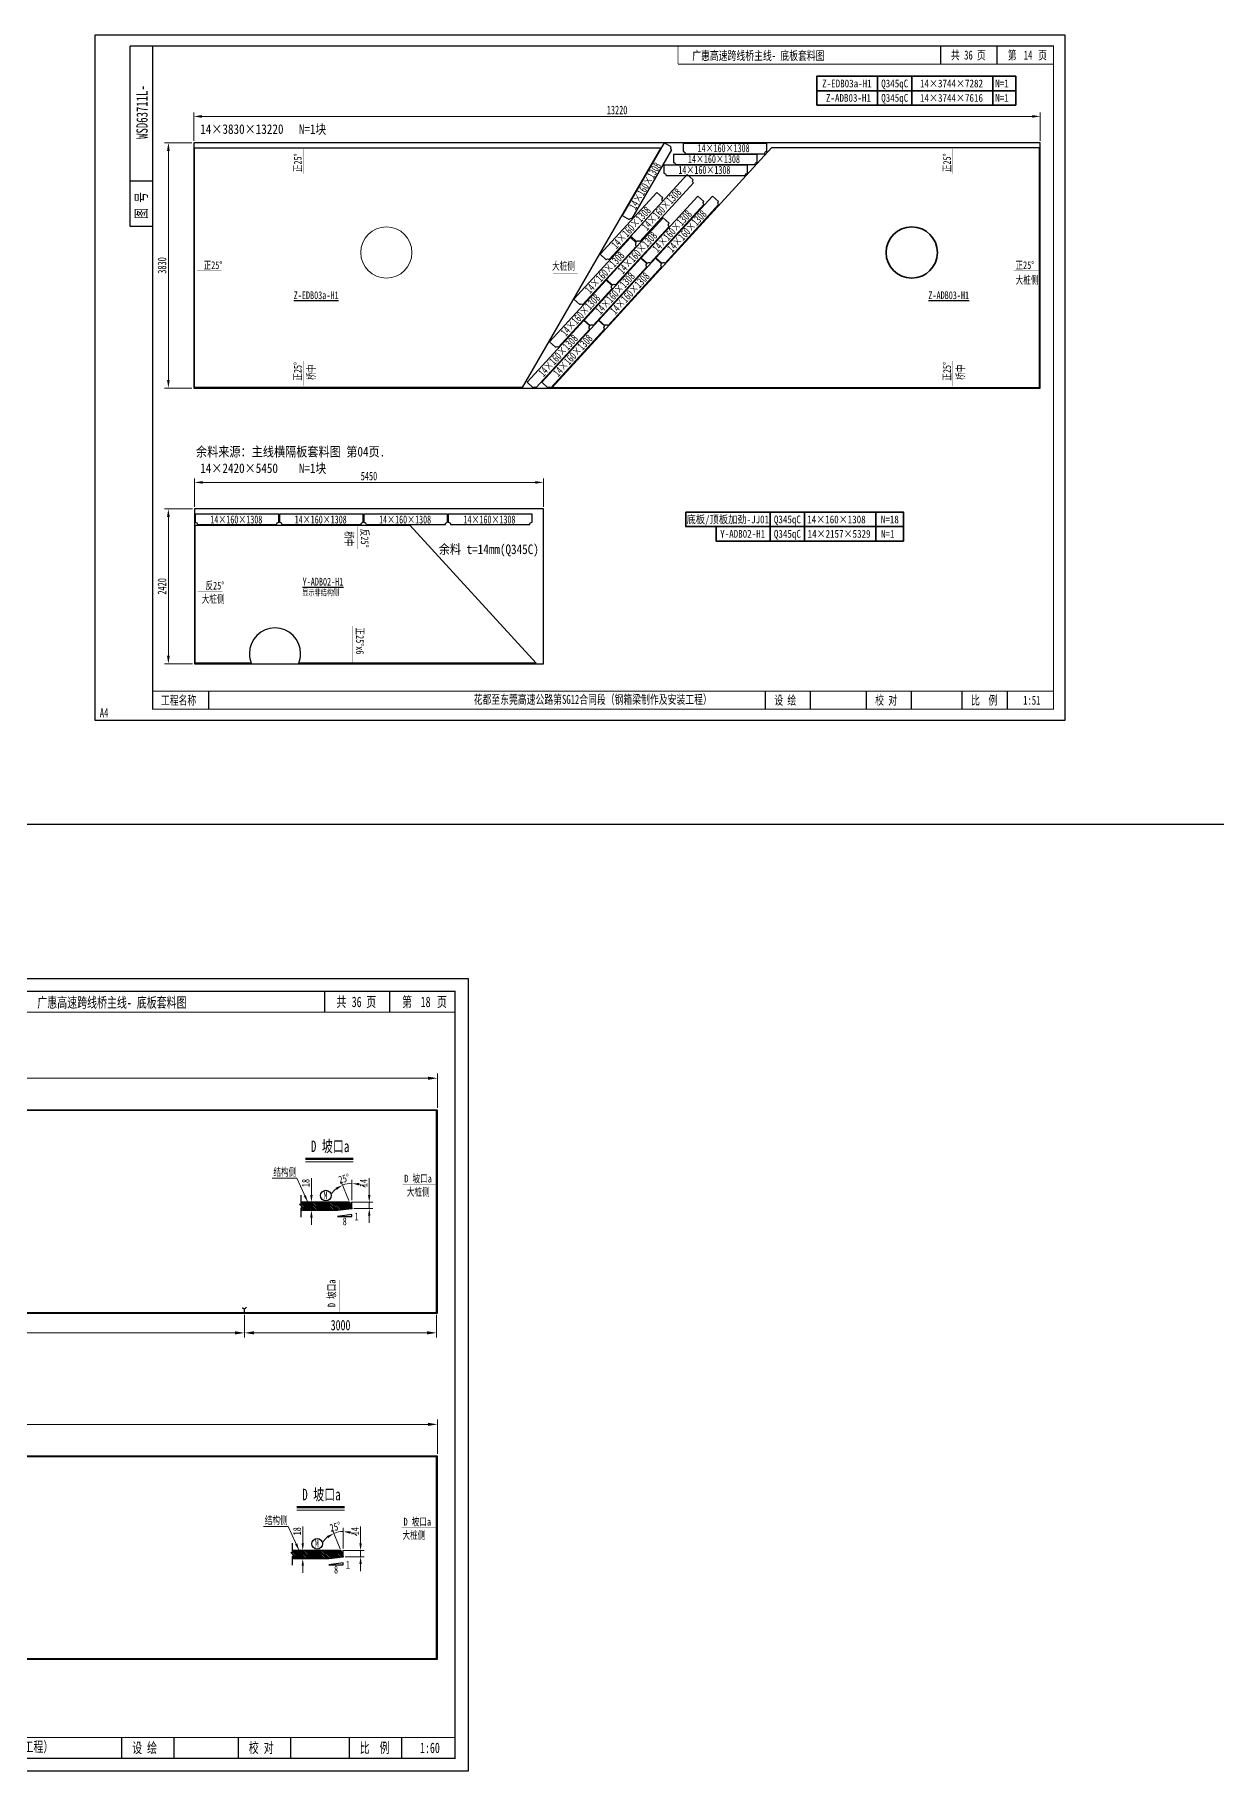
# Model space of a CAD drawing. Extents: x 1629247 to 2251351, y -601856 to -65897.
# Drawn here: x 2155865 to 2174320, y -288526 to -261407 of the extents above; entities that cross this region are included whole.
import ezdxf
from ezdxf.enums import TextEntityAlignment as Align

# ---------------------------------------------------------------- set-up
doc = ezdxf.new("R2010")
doc.units = 0
doc.header["$LTSCALE"] = 2
doc.header["$MEASUREMENT"] = 0
doc.header["$PDMODE"] = 35
doc.header["$PDSIZE"] = 50
doc.linetypes.add('PHANTOM', pattern=[63.5, 31.75, -6.35, 6.35, -6.35, 6.35, -6.35])
doc.layers.get('0').update_dxf_attribs({"linetype": 'CONTINUOUS'})
doc.layers.get('Defpoints').update_dxf_attribs({"linetype": 'CONTINUOUS'})
doc.layers.add('1', color=1, linetype='CONTINUOUS')
doc.layers.add('A3', color=7, linetype='CONTINUOUS')
for name, color, linetype, lineweight in [('1图框轮廓', 7, 'CONTINUOUS', 35), ('2细线层', 41, 'CONTINUOUS', 15), ('文字层', 4, 'CONTINUOUS', 13), ('标注层', 3, 'CONTINUOUS', 13)]:
    doc.layers.add(name, color=color, linetype=linetype, lineweight=lineweight)
doc.styles.add('仿宋', font='仿宋_GB2312_1.ttf', dxfattribs={"width": 0.7})
doc.dimstyles.new('标准标注样式-45', dxfattribs={"dimscale": 45, "dimtxt": 2.7, "dimasz": 2.5, "dimexe": 1.25, "dimexo": 0.625, "dimtad": 1, "dimdec": 0, "dimdsep": 46, "dimtxsty": '仿宋', "dimcen": 2.5, "dimclrd": 3, "dimclre": 3, "dimclrt": 4, "dimazin": 0, "dimtfac": 1, "dimtdec": 0, "dimtmove": 0, "dimatfit": 3, "dimfxl": 1.25, "dimlwd": 13, "dimlwe": 13, "dimarcsym": 0})
doc.dimstyles.new('标准标注样式-50', dxfattribs={"dimscale": 50, "dimtxt": 2.7, "dimasz": 2.5, "dimexe": 1.25, "dimexo": 0.625, "dimtad": 1, "dimdec": 0, "dimdsep": 46, "dimtxsty": '仿宋', "dimcen": 2.5, "dimclrd": 3, "dimclre": 3, "dimclrt": 4, "dimazin": 0, "dimtfac": 1, "dimtdec": 0, "dimtmove": 0, "dimatfit": 3, "dimfxl": 1.25, "dimlwd": 13, "dimlwe": 13, "dimarcsym": 0})
doc.dimstyles.new('标准标注样式-60', dxfattribs={"dimscale": 60, "dimtxt": 2.7, "dimasz": 2.5, "dimexe": 1.25, "dimexo": 0.625, "dimtad": 1, "dimdec": 0, "dimdsep": 46, "dimtxsty": '仿宋', "dimcen": 2.5, "dimclrd": 3, "dimclre": 3, "dimclrt": 4, "dimazin": 0, "dimtfac": 1, "dimtdec": 0, "dimtmove": 0, "dimatfit": 3, "dimfxl": 1.25, "dimlwd": 13, "dimlwe": 13, "dimarcsym": 0})

# ---------------------------------------------------------------- blocks, each defined once
blk = doc.blocks.new('*D561')
at = {"color": 3, "lineweight": 13, "ltscale": 3}
for p, q in [((2158351, -263064), (2158351, -262619)), ((2171571, -263064), (2171571, -262619))]:
    blk.add_line(p, q, dxfattribs=at)
at = {"color": 3, "linetype": 'ByBlock', "lineweight": 13, "ltscale": 3}
blk.add_line((2171446, -262682), (2158476, -262682), dxfattribs=at)
at = {"color": 3, "ltscale": 3}
for points in [[(2158476, -262661), (2158476, -262703), (2158351, -262682)], [(2171446, -262661), (2171446, -262703), (2171571, -262682)]]:
    blk.add_solid(points, dxfattribs=at)
at = {"layer": 'Defpoints', "color": 0, "ltscale": 3}
for p in [(2158351, -262682), (2158351, -263095), (2171571, -263095)]:
    blk.add_point(p, dxfattribs=at)
at = {"color": 4, "ltscale": 3, "insert": (2164961, -262583), "char_height": 135, "attachment_point": 5, "style": '仿宋'}
blk.add_mtext('13220', dxfattribs=at)
blk = doc.blocks.new('*D562')
at = {"color": 3, "lineweight": 13, "ltscale": 3}
for p, q in [((2158319, -263095), (2157891, -263095)), ((2158319, -266925), (2157891, -266925))]:
    blk.add_line(p, q, dxfattribs=at)
at = {"color": 3, "linetype": 'ByBlock', "lineweight": 13, "ltscale": 3}
blk.add_line((2157953, -263220), (2157953, -266800), dxfattribs=at)
at = {"color": 3, "ltscale": 3}
for points in [[(2157932, -263220), (2157974, -263220), (2157953, -263095)], [(2157932, -266800), (2157974, -266800), (2157953, -266925)]]:
    blk.add_solid(points, dxfattribs=at)
at = {"layer": 'Defpoints', "color": 0, "ltscale": 3}
for p in [(2158351, -263095), (2157953, -266925), (2158351, -266925)]:
    blk.add_point(p, dxfattribs=at)
at = {"color": 4, "ltscale": 3, "insert": (2157854, -265010), "char_height": 135, "attachment_point": 5, "rotation": 90, "style": '仿宋'}
blk.add_mtext('3830', dxfattribs=at)
blk = doc.blocks.new('tukuangA4-')
at = {"layer": 'A3'}
for p, q in [((537, 7565), (537, 10327)), ((882, 10327), (537, 10327)), ((12951, 10051), (12951, 10327)), ((13814, 10051), (13814, 10327)), ((882, 8256), (537, 8256)), ((882, 7565), (537, 7565)), ((1745, 173), (1745, 449)), ((10266, 173), (10266, 449)), ((10957, 173), (10957, 449)), ((11811, 173), (11811, 449)), ((12502, 173), (12502, 449)), ((13280, 173), (13280, 449)), ((13971, 173), (13971, 449))]:
    blk.add_line(p, q, dxfattribs=at)
blk.add_lwpolyline([(14850, 10500), (14850, 0), (0, 0), (0, 10500)], close=True, dxfattribs=at)
for points, const_width in [([(882, 10327), (14677, 10327), (14677, 173), (882, 173), (882, 10327)], 17.3), ([(8927, 10051), (8927, 10327)], 13.8), ([(8927, 10051), (14677, 10051)], 13.8), ([(882, 449), (14677, 449)], 13.8)]:
    blk.add_lwpolyline(points, dxfattribs=dict(at, const_width=const_width))
at = {"layer": 'A3', "color": 7, "linetype": 'Continuous', "style": '仿宋', "width": 0.7}
for s, p in [('共    页', (13106, 10120)), ('第     页', (13977, 10120)), ('工程名称', (1009, 242)), ('花都至东莞高速公路第SG12合同段（钢箱梁制作及安装工程）', (5798, 255)), ('设 绘', (10401, 242)), ('校 对', (11946, 242)), ('比  例', (13415, 242))]:
    blk.add_text(s, height=138.1, dxfattribs=at).set_placement(p)
blk.add_text('WSD63711L-', height=172.6, rotation=90, dxfattribs=at).set_placement((806, 9316), align=Align.CENTER)
blk.add_text('图 号', height=172.6, rotation=90, dxfattribs=at).set_placement((793, 7681))
blk.add_text('A4', height=138.1, dxfattribs=at).set_placement((139, 50), align=Align.CENTER)
blk = doc.blocks.new('*D613')
at = {"color": 3, "lineweight": 13, "ltscale": 3}
for p, q in [((2160685, -285046), (2160685, -284726)), ((2160635, -285052), (2160517, -284759))]:
    blk.add_line(p, q, dxfattribs=at)
at = {"color": 3, "linetype": 'ByBlock', "lineweight": 13, "ltscale": 3}
for start, end in [(128.4155, 144.831), (90, 112), (57.169, 73.5845)]:
    blk.add_arc((2160685, -285176), 394, start, end, dxfattribs=at)
at = {"color": 3, "ltscale": 3}
for points in [[(2160431, -284851), (2160450, -284884), (2160538, -284811)], [(2160794, -284817), (2160799, -284780), (2160685, -284782)]]:
    blk.add_solid(points, dxfattribs=at)
at = {"layer": 'Defpoints', "color": 0, "ltscale": 3}
for p in [(2160635, -284785), (2160646, -285078), (2160685, -285074), (2160685, -285173), (2160685, -285176)]:
    blk.add_point(p, dxfattribs=at)
at = {"color": 4, "ltscale": 3, "insert": (2160561, -284709), "char_height": 121.5, "attachment_point": 5, "rotation": 14.8681, "style": '仿宋'}
blk.add_mtext('25%%D', dxfattribs=at)
blk = doc.blocks.new('*D614')
at = {"color": 3, "linetype": 'ByBlock', "lineweight": 13, "ltscale": 3}
for p, q in [((2160052, -284966), (2160052, -284702)), ((2160052, -285204), (2160052, -285078)), ((2160052, -285317), (2160052, -285429))]:
    blk.add_line(p, q, dxfattribs=at)
at = {"color": 3, "lineweight": 13, "ltscale": 3}
for p, q in [((2160047, -285078), (2159995, -285078)), ((2160047, -285204), (2159995, -285204))]:
    blk.add_line(p, q, dxfattribs=at)
at = {"color": 3, "ltscale": 3}
for points in [[(2160033, -284966), (2160070, -284966), (2160052, -285078)], [(2160033, -285317), (2160070, -285317), (2160052, -285204)]]:
    blk.add_solid(points, dxfattribs=at)
at = {"layer": 'Defpoints', "color": 0, "ltscale": 3}
for p in [(2160052, -285078), (2160075, -285078), (2160075, -285204)]:
    blk.add_point(p, dxfattribs=at)
at = {"color": 4, "ltscale": 3, "insert": (2159963, -284778), "char_height": 121.5, "attachment_point": 5, "rotation": 90, "style": '仿宋'}
blk.add_mtext('18', dxfattribs=at)
blk = doc.blocks.new('*D615')
at = {"color": 3, "linetype": 'ByBlock', "lineweight": 13, "ltscale": 3}
for p, q in [((2160955, -284966), (2160955, -284702)), ((2160955, -285176), (2160955, -285078)), ((2160955, -285289), (2160955, -285401))]:
    blk.add_line(p, q, dxfattribs=at)
at = {"color": 3, "lineweight": 13, "ltscale": 3}
for p, q in [((2160674, -285078), (2161011, -285078)), ((2160713, -285176), (2161011, -285176))]:
    blk.add_line(p, q, dxfattribs=at)
at = {"color": 3, "ltscale": 3}
for points in [[(2160936, -284966), (2160974, -284966), (2160955, -285078)], [(2160936, -285289), (2160974, -285289), (2160955, -285176)]]:
    blk.add_solid(points, dxfattribs=at)
at = {"layer": 'Defpoints', "color": 0, "ltscale": 3}
for p in [(2160646, -285078), (2160685, -285176), (2160955, -285078)]:
    blk.add_point(p, dxfattribs=at)
at = {"color": 4, "ltscale": 3, "insert": (2160866, -284777), "char_height": 121.5, "attachment_point": 5, "rotation": 90, "style": '仿宋'}
blk.add_mtext('14', dxfattribs=at)
blk = doc.blocks.new('*D616')
at = {"color": 3, "lineweight": 13, "ltscale": 3}
for p, q in [((2160770, -279613), (2160652, -279320)), ((2160820, -279607), (2160820, -279287))]:
    blk.add_line(p, q, dxfattribs=at)
at = {"color": 3, "linetype": 'ByBlock', "lineweight": 13, "ltscale": 3}
for start, end in [(128.4155, 144.831), (90, 112), (57.169, 73.5845)]:
    blk.add_arc((2160820, -279737), 394, start, end, dxfattribs=at)
at = {"color": 3, "ltscale": 3}
for points in [[(2160566, -279412), (2160585, -279445), (2160673, -279372)], [(2160929, -279378), (2160935, -279341), (2160820, -279343)]]:
    blk.add_solid(points, dxfattribs=at)
at = {"layer": 'Defpoints', "color": 0, "ltscale": 3}
for p in [(2160770, -279346), (2160781, -279639), (2160820, -279636), (2160820, -279735), (2160820, -279737)]:
    blk.add_point(p, dxfattribs=at)
at = {"color": 4, "ltscale": 3, "insert": (2160697, -279271), "char_height": 121.5, "attachment_point": 5, "rotation": 14.8681, "style": '仿宋'}
blk.add_mtext('25%%D', dxfattribs=at)
blk = doc.blocks.new('*D617')
at = {"color": 3, "linetype": 'ByBlock', "lineweight": 13, "ltscale": 3}
for p, q in [((2160187, -279527), (2160187, -279263)), ((2160187, -279765), (2160187, -279639)), ((2160187, -279878), (2160187, -279990))]:
    blk.add_line(p, q, dxfattribs=at)
at = {"color": 3, "lineweight": 13, "ltscale": 3}
for p, q in [((2160182, -279639), (2160131, -279639)), ((2160182, -279765), (2160131, -279765))]:
    blk.add_line(p, q, dxfattribs=at)
at = {"color": 3, "ltscale": 3}
for points in [[(2160168, -279527), (2160206, -279527), (2160187, -279639)], [(2160168, -279878), (2160206, -279878), (2160187, -279765)]]:
    blk.add_solid(points, dxfattribs=at)
at = {"layer": 'Defpoints', "color": 0, "ltscale": 3}
for p in [(2160187, -279639), (2160211, -279639), (2160211, -279765)]:
    blk.add_point(p, dxfattribs=at)
at = {"color": 4, "ltscale": 3, "insert": (2160098, -279339), "char_height": 121.5, "attachment_point": 5, "rotation": 90, "style": '仿宋'}
blk.add_mtext('18', dxfattribs=at)
blk = doc.blocks.new('*D618')
at = {"color": 3, "linetype": 'ByBlock', "lineweight": 13, "ltscale": 3}
for p, q in [((2161090, -279527), (2161090, -279263)), ((2161090, -279737), (2161090, -279639)), ((2161090, -279850), (2161090, -279962))]:
    blk.add_line(p, q, dxfattribs=at)
at = {"color": 3, "lineweight": 13, "ltscale": 3}
for p, q in [((2160809, -279639), (2161146, -279639)), ((2160849, -279737), (2161146, -279737))]:
    blk.add_line(p, q, dxfattribs=at)
at = {"color": 3, "ltscale": 3}
for points in [[(2161071, -279527), (2161109, -279527), (2161090, -279639)], [(2161071, -279850), (2161109, -279850), (2161090, -279737)]]:
    blk.add_solid(points, dxfattribs=at)
at = {"layer": 'Defpoints', "color": 0, "ltscale": 3}
for p in [(2160781, -279639), (2160820, -279737), (2161090, -279639)]:
    blk.add_point(p, dxfattribs=at)
at = {"color": 4, "ltscale": 3, "insert": (2161001, -279339), "char_height": 121.5, "attachment_point": 5, "rotation": 90, "style": '仿宋'}
blk.add_mtext('14', dxfattribs=at)
blk = doc.blocks.new('*D575')
at = {"color": 3, "lineweight": 13, "ltscale": 3}
for p, q in [((2159142, -281398), (2159142, -281754)), ((2162142, -281398), (2162142, -281754))]:
    blk.add_line(p, q, dxfattribs=at)
at = {"color": 3, "linetype": 'ByBlock', "lineweight": 13, "ltscale": 3}
blk.add_line((2161992, -281679), (2159292, -281679), dxfattribs=at)
at = {"color": 3, "ltscale": 3}
for points in [[(2159292, -281654), (2159292, -281704), (2159142, -281679)], [(2161992, -281654), (2161992, -281704), (2162142, -281679)]]:
    blk.add_solid(points, dxfattribs=at)
at = {"layer": 'Defpoints', "color": 0, "ltscale": 3}
for p in [(2159142, -281361), (2162142, -281361), (2159142, -281679)]:
    blk.add_point(p, dxfattribs=at)
at = {"color": 4, "ltscale": 3, "insert": (2160642, -281560), "char_height": 162, "attachment_point": 5, "style": '仿宋'}
blk.add_mtext('3000', dxfattribs=at)
blk = doc.blocks.new('*D576')
at = {"color": 3, "lineweight": 13, "ltscale": 3}
for p, q in [((2146997, -281398), (2146997, -281754)), ((2159142, -281398), (2159142, -281754))]:
    blk.add_line(p, q, dxfattribs=at)
at = {"color": 3, "linetype": 'ByBlock', "lineweight": 13, "ltscale": 3}
blk.add_line((2147147, -281679), (2158992, -281679), dxfattribs=at)
at = {"color": 3, "ltscale": 3}
for points in [[(2147147, -281654), (2147147, -281704), (2146997, -281679)], [(2158992, -281654), (2158992, -281704), (2159142, -281679)]]:
    blk.add_solid(points, dxfattribs=at)
at = {"layer": 'Defpoints', "color": 0, "ltscale": 3}
for p in [(2146997, -281361), (2159142, -281361), (2159142, -281679)]:
    blk.add_point(p, dxfattribs=at)
at = {"color": 4, "ltscale": 3, "insert": (2153070, -281560), "char_height": 162, "attachment_point": 5, "style": '仿宋'}
blk.add_mtext('12144', dxfattribs=at)
blk = doc.blocks.new('*D593')
at = {"color": 3, "lineweight": 13, "ltscale": 3}
for p, q in [((2146987, -278163), (2146987, -277628)), ((2162157, -278163), (2162157, -277628))]:
    blk.add_line(p, q, dxfattribs=at)
at = {"color": 3, "linetype": 'ByBlock', "lineweight": 13, "ltscale": 3}
blk.add_line((2162007, -277703), (2147137, -277703), dxfattribs=at)
at = {"color": 3, "ltscale": 3}
for points in [[(2147137, -277678), (2147137, -277728), (2146987, -277703)], [(2162007, -277678), (2162007, -277728), (2162157, -277703)]]:
    blk.add_solid(points, dxfattribs=at)
at = {"layer": 'Defpoints', "color": 0, "ltscale": 3}
for p in [(2146987, -277703), (2146987, -278201), (2162157, -278201)]:
    blk.add_point(p, dxfattribs=at)
at = {"color": 4, "ltscale": 3, "insert": (2154572, -277584), "char_height": 162, "attachment_point": 5, "style": '仿宋'}
blk.add_mtext('15170', dxfattribs=at)
blk = doc.blocks.new('*D595')
at = {"color": 3, "lineweight": 13, "ltscale": 3}
for p, q in [((2146987, -283568), (2146987, -283033)), ((2162157, -283568), (2162157, -283033))]:
    blk.add_line(p, q, dxfattribs=at)
at = {"color": 3, "linetype": 'ByBlock', "lineweight": 13, "ltscale": 3}
blk.add_line((2162007, -283108), (2147137, -283108), dxfattribs=at)
at = {"color": 3, "ltscale": 3}
for points in [[(2147137, -283083), (2147137, -283133), (2146987, -283108)], [(2162007, -283083), (2162007, -283133), (2162157, -283108)]]:
    blk.add_solid(points, dxfattribs=at)
at = {"layer": 'Defpoints', "color": 0, "ltscale": 3}
for p in [(2146987, -283108), (2146987, -283605), (2162157, -283605)]:
    blk.add_point(p, dxfattribs=at)
at = {"color": 4, "ltscale": 3, "insert": (2154572, -282989), "char_height": 162, "attachment_point": 5, "style": '仿宋'}
blk.add_mtext('15170', dxfattribs=at)
blk = doc.blocks.new('*D683')
at = {"color": 3, "lineweight": 13, "ltscale": 3}
for p, q in [((2158361, -268780), (2158361, -268335)), ((2163811, -268780), (2163811, -268335))]:
    blk.add_line(p, q, dxfattribs=at)
at = {"color": 3, "linetype": 'ByBlock', "lineweight": 13, "ltscale": 3}
blk.add_line((2163686, -268398), (2158486, -268398), dxfattribs=at)
at = {"color": 3, "ltscale": 3}
for points in [[(2158486, -268377), (2158486, -268418), (2158361, -268398)], [(2163686, -268377), (2163686, -268418), (2163811, -268398)]]:
    blk.add_solid(points, dxfattribs=at)
at = {"layer": 'Defpoints', "color": 0, "ltscale": 3}
for p in [(2158361, -268398), (2158361, -268811), (2163811, -268811)]:
    blk.add_point(p, dxfattribs=at)
at = {"color": 4, "ltscale": 3, "insert": (2161086, -268299), "char_height": 135, "attachment_point": 5, "style": '仿宋'}
blk.add_mtext('5450', dxfattribs=at)
blk = doc.blocks.new('*D684')
at = {"color": 3, "lineweight": 13, "ltscale": 3}
for p, q in [((2158329, -268811), (2157891, -268811)), ((2158329, -271231), (2157891, -271231))]:
    blk.add_line(p, q, dxfattribs=at)
at = {"color": 3, "linetype": 'ByBlock', "lineweight": 13, "ltscale": 3}
blk.add_line((2157953, -268936), (2157953, -271106), dxfattribs=at)
at = {"color": 3, "ltscale": 3}
for points in [[(2157932, -268936), (2157974, -268936), (2157953, -268811)], [(2157932, -271106), (2157974, -271106), (2157953, -271231)]]:
    blk.add_solid(points, dxfattribs=at)
at = {"layer": 'Defpoints', "color": 0, "ltscale": 3}
for p in [(2158361, -268811), (2157953, -271231), (2158361, -271231)]:
    blk.add_point(p, dxfattribs=at)
at = {"color": 4, "ltscale": 3, "insert": (2157854, -270021), "char_height": 135, "attachment_point": 5, "rotation": 90, "style": '仿宋'}
blk.add_mtext('2420', dxfattribs=at)

msp = doc.modelspace()

# ---------------------------------------------------------------- hatches: boundary and pattern name
at = {"layer": '标注层', "linetype": 'PHANTOM'}
h = msp.add_hatch(dxfattribs=at)
h.set_pattern_fill('ANSI31', color=8, scale=150, style=0)
h.set_pattern_definition([(135, (2160820.492, -279765.285), (13.25825, 13.25825), [])])
h.paths.add_polyline_path([(2160596.5, -279765.3), (2160820.5, -279737.3), (2160780.9, -279639.3), (2160026.3, -279639.3), (2160026.3, -279669), (2160000.1, -279669), (2160052.6, -279729), (2160026.3, -279729), (2160026.3, -279765.3)])
h = msp.add_hatch(dxfattribs=at)
h.set_pattern_fill('ANSI31', color=8, scale=150, style=0)
h.set_pattern_definition([(135, (2160685.224, -285204.115), (13.25825, 13.25825), [])])
h.paths.add_polyline_path([(2160461.2, -285204.1), (2160685.2, -285176.1), (2160645.6, -285078.1), (2159891.1, -285078.1), (2159891.1, -285107.8), (2159864.8, -285107.8), (2159917.3, -285167.8), (2159891.1, -285167.8), (2159891.1, -285204.1)])

# ---------------------------------------------------------------- linework, layer by layer
at = {"color": 8, "ltscale": 3}
msp.add_line((2065547.6, -273735.9), (2251350.7, -273735.9), dxfattribs=at)
at = {"color": 7, "ltscale": 3}
for p, q in [((2160820.5, -279734.6), (2160820.5, -279635.5)), ((2160685.2, -285173.5), (2160685.2, -285074.3))]:
    msp.add_line(p, q, dxfattribs=at)
at = {"color": 6, "ltscale": 3}
for p, q in [((2159112.7, -281282.6), (2159141.7, -281311.7)), ((2159141.7, -281311.7), (2159173, -281280.3)), ((2159141.7, -281360.8), (2159141.7, -281311.7))]:
    msp.add_line(p, q, dxfattribs=at)
at = {"color": 8, "ltscale": 3}
for points in [[(2158350.6, -266924.9), (2171570.6, -266924.9), (2171570.6, -263094.9), (2158350.6, -263094.9)], [(2158360.6, -271230.8), (2163810.8, -271230.8), (2163810.8, -268810.8), (2158360.6, -268810.8)], [(2146987.5, -281370.8), (2162157.5, -281370.8), (2162157.5, -278200.8), (2146987.5, -278200.8)], [(2146987.5, -286775.5), (2162157.5, -286775.5), (2162157.5, -283605.5), (2146987.5, -283605.5)]]:
    msp.add_lwpolyline(points, close=True, dxfattribs=at)
at = {"color": 1}
for points in [[(2163480.8, -266914.9), (2158360.6, -266914.9), (2158360.6, -263170.9), (2165642.4, -263170.9)], [(2163945, -266914.9), (2171560.6, -266914.9), (2171560.6, -263170.9), (2167375.1, -263170.9)], [(2146997.5, -281360.8), (2162141.7, -281360.8), (2162141.7, -278208.8), (2146997.5, -278208.8)], [(2146997.5, -286765.5), (2162141.2, -286765.5), (2162141.2, -283613.5), (2146997.5, -283613.5)]]:
    msp.add_lwpolyline(points, close=True, dxfattribs=at)
msp.add_lwpolyline([(2158370.6, -269063.8), (2161723.2, -269063.8), (2163699.4, -271220.8), (2159988.9, -271220.8, 0.0963903), (2160018.1, -271070.8, 1), (2159218.1, -271070.8, 0.0963903), (2159247.3, -271220.8), (2158370.6, -271220.8)], format="xyb", close=True, dxfattribs=at)
at = {"color": 7}
for points in [[(2160026.3, -279870.9), (2160026.3, -279729), (2160052.6, -279729), (2160000.1, -279669), (2160026.3, -279669), (2160026.3, -279527)], [(2159891.1, -285309.8), (2159891.1, -285167.8), (2159917.3, -285167.8), (2159864.8, -285107.8), (2159891.1, -285107.8), (2159891.1, -284965.8)]]:
    msp.add_lwpolyline(points, dxfattribs=at)
at = {"color": 7, "ltscale": 3}
for points in [[(2160820.5, -279833.1), (2160596.5, -279861.1), (2160596.5, -279861.1), (2160820.5, -279861.1)], [(2160685.2, -285271.9), (2160461.2, -285299.9), (2160461.2, -285299.9), (2160685.2, -285299.9)]]:
    msp.add_lwpolyline(points, close=True, dxfattribs=at)
at = {"color": 3, "ltscale": 3}
for centre in [(2160411.4, -279535.6), (2160276.1, -284974.5)]:
    msp.add_circle(centre, 82.7, dxfattribs=at)
at = {"layer": '1', "color": 4}
for points in [[(2165696.4, -263095.5), (2165042.2, -264228.5), (2165150.5, -264291, -0.4142136), (2165198.3, -264278.2), (2165817.4, -263205.9, -0.4142136), (2165804.6, -263158)], [(2167148.7, -263274.9), (2165840.5, -263274.9), (2165840.5, -263399.9, -0.4142136), (2165875.5, -263434.9), (2167113.7, -263434.9, -0.4142136), (2167148.7, -263399.9)], [(2167299.7, -263104.9), (2165991.4, -263104.9), (2165991.4, -263229.9, -0.4142136), (2166026.4, -263264.9), (2167264.7, -263264.9, -0.4142136), (2167299.7, -263229.9)], [(2166058.3, -263586.8), (2165174.6, -264551.4), (2165266.7, -264635.9, -0.4142136), (2165316.2, -264633.7), (2166152.7, -263720.7, -0.4142136), (2166150.5, -263671.3)], [(2166999.1, -263444.9), (2165690.8, -263444.9), (2165690.8, -263569.9, -0.4142136), (2165725.8, -263604.9), (2166964.1, -263604.9, -0.4142136), (2166999.1, -263569.9)], [(2165580.9, -263871.1), (2164697.2, -264835.7), (2164789.3, -264920.1, -0.4142136), (2164838.8, -264918), (2165675.3, -264005, -0.4142136), (2165673.1, -263955.5)], [(2166222, -263926.3), (2165338.3, -264890.9), (2165430.4, -264975.3, -0.4142136), (2165479.9, -264973.2), (2166316.3, -264060.2, -0.4142136), (2166314.2, -264010.7)], [(2166452.6, -263926.3), (2165568.8, -264890.9), (2165661, -264975.3, -0.4142136), (2165710.4, -264973.2), (2166546.9, -264060.2, -0.4142136), (2166544.7, -264010.7)], [(2165679.9, -264266.3), (2164796.2, -265230.9), (2164888.4, -265315.4, -0.4142136), (2164937.8, -265313.2), (2165774.3, -264400.2, -0.4142136), (2165772.1, -264350.7)], [(2165168.4, -264573), (2164284.7, -265537.6), (2164376.8, -265622, -0.4142136), (2164426.3, -265619.9), (2165262.8, -264706.9, -0.4142136), (2165260.6, -264657.4)], [(2165331.7, -264898.1), (2164447.9, -265862.7), (2164540.1, -265947.2, -0.4142136), (2164589.5, -265945), (2165426, -265032, -0.4142136), (2165423.8, -264982.5)], [(2165562.2, -264898.1), (2164678.5, -265862.7), (2164770.7, -265947.2, -0.4142136), (2164820.1, -265945), (2165656.6, -265032, -0.4142136), (2165654.4, -264982.5)], [(2164789.4, -265238.3), (2163905.7, -266202.9), (2163997.9, -266287.4, -0.4142136), (2164047.3, -266285.2), (2164883.8, -265372.2, -0.4142136), (2164881.6, -265322.7)], [(2164441.3, -265869.9), (2163557.6, -266834.5), (2163649.8, -266919, -0.4142136), (2163699.2, -266916.8), (2164535.7, -266003.8, -0.4142136), (2164533.5, -265954.4)], [(2164671.9, -265869.9), (2163788.2, -266834.5), (2163880.3, -266919, -0.4142136), (2163929.8, -266916.8), (2164766.2, -266003.8, -0.4142136), (2164764.1, -265954.4)], [(2159678.9, -268893.8), (2158370.6, -268893.8), (2158370.6, -269018.8, -0.4142136), (2158405.6, -269053.8), (2159643.9, -269053.8, -0.4142136), (2159678.9, -269018.8)], [(2160996.9, -268893.8), (2159688.6, -268893.8), (2159688.6, -269018.8, -0.4142136), (2159723.6, -269053.8), (2160961.9, -269053.8, -0.4142136), (2160996.9, -269018.8)], [(2162314.9, -268893.8), (2161006.6, -268893.8), (2161006.6, -269018.8, -0.4142136), (2161041.6, -269053.8), (2162279.9, -269053.8, -0.4142136), (2162314.9, -269018.8)], [(2163633.1, -268893.8), (2162324.9, -268893.8), (2162324.9, -269018.8, -0.4142136), (2162359.9, -269053.8), (2163598.1, -269053.8, -0.4142136), (2163633.1, -269018.8)]]:
    msp.add_lwpolyline(points, format="xyb", close=True, dxfattribs=at)
at = {"layer": '1图框轮廓', "color": 30, "ltscale": 3}
for p, q in [((2169030.3, -262280.5), (2169030.3, -262055.5)), ((2169564.8, -262280.5), (2169564.8, -262055.5)), ((2170827.8, -262280.5), (2170827.8, -262055.5)), ((2169030.3, -262505.5), (2169030.3, -262280.5)), ((2169564.8, -262505.5), (2169564.8, -262280.5)), ((2170827.8, -262505.5), (2170827.8, -262280.5)), ((2167354, -269088.4), (2167354, -268863.4)), ((2167888.5, -269088.4), (2167888.5, -268863.4)), ((2168999.9, -269088.4), (2168999.9, -268863.4)), ((2167354, -269088.4), (2167354, -269313.4)), ((2167888.5, -269313.4), (2167888.5, -269088.4)), ((2168999.9, -269088.4), (2168999.9, -269313.4))]:
    msp.add_line(p, q, dxfattribs=at)
for points in [[(2168078.8, -262280.5), (2171187.8, -262280.5), (2171187.8, -262055.5), (2168078.8, -262055.5)], [(2168078.8, -262505.5), (2171187.8, -262505.5), (2171187.8, -262280.5), (2168078.8, -262280.5)], [(2166032.5, -268863.4), (2169436.5, -268863.4), (2169436.5, -269088.4), (2166032.5, -269088.4)], [(2169436.5, -269313.4), (2166508.3, -269313.4), (2166508.3, -269088.4), (2169436.5, -269088.4)]]:
    msp.add_lwpolyline(points, close=True, dxfattribs=at)
at = {"layer": '1图框轮廓', "color": 1}
for points in [[(2160026.3, -279639.3), (2160780.9, -279639.3), (2160820.5, -279737.3), (2160596.5, -279765.3), (2160026.3, -279765.3)], [(2159891.1, -285078.1), (2160645.6, -285078.1), (2160685.2, -285176.1), (2160461.2, -285204.1), (2159891.1, -285204.1)]]:
    msp.add_lwpolyline(points, dxfattribs=at)
at = {"layer": '1图框轮廓', "color": 2, "ltscale": 3}
msp.add_circle((2169563.4, -264807.9), 400, dxfattribs=at)
at = {"layer": '2细线层', "color": 2}
msp.add_circle((2161357.4, -264807.9), 400, dxfattribs=at)
at = {"layer": '文字层', "lineweight": 50}
for p, q in [((2160094.5, -278962.5), (2160837.7, -278962.5)), ((2159959.2, -284401.4), (2160702.4, -284401.4))]:
    msp.add_line(p, q, dxfattribs=at)
at = {"layer": '文字层', "lineweight": 20}
for p, q in [((2160094.5, -279007.5), (2160837.7, -279007.5)), ((2159959.2, -284446.4), (2160702.4, -284446.4))]:
    msp.add_line(p, q, dxfattribs=at)
at = {"layer": '标注层', "color": 42}
for points in [[(2160059.1, -263183.2, 0, 25, 0), (2160059.1, -263258, 5, 5, 0), (2160059.1, -263578.8, 5, 5, 0)], [(2170200, -263183.2, 0, 25, 0), (2170200, -263258, 5, 5, 0), (2170200, -263578.8, 5, 5, 0)], [(2158387.8, -265091.9, 0, 25, 0), (2158462.7, -265091.9, 5, 5, 0), (2158783.5, -265091.9, 5, 5, 0)], [(2164356.1, -265131.7, 0, 25, 0), (2164281.3, -265131.7, 5, 5, 0), (2163960.5, -265131.7, 5, 5, 0)], [(2171553.1, -265091.9, 0, 25, 0), (2171478.3, -265091.9, 5, 5, 0), (2171157.5, -265091.9, 5, 5, 0)], [(2160059.1, -266895.3, 0, 25, 0), (2160059.1, -266820.5, 5, 5, 0), (2160059.1, -266499.7, 5, 5, 0)], [(2170200, -266895.3, 0, 25, 0), (2170200, -266820.5, 5, 5, 0), (2170200, -266499.7, 5, 5, 0)], [(2160901.9, -269079.2, 0, 25, 0), (2160901.9, -269154, 5, 5, 0), (2160901.9, -269438.7, 5, 5, 0)], [(2158403.6, -270105.7, 0, 25, 0), (2158478.4, -270105.7, 5, 5, 0), (2158799.2, -270105.7, 5, 5, 0)], [(2160822.9, -271210.8, 0, 25, 0), (2160822.9, -271136, 5, 5, 0), (2160822.9, -270640.8, 5, 5, 0)]]:
    msp.add_lwpolyline(points, format="xyseb", dxfattribs=at)
at = {"layer": '标注层', "color": 182}
for points in [[(2162134.2, -279355.7, 0, 25, 0), (2162059.4, -279355.7, 5, 5, 0), (2161612.1, -279355.7, 5, 5, 0)], [(2160620.2, -281349.9, 0, 25, 0), (2160620.2, -281275.1, 5, 5, 0), (2160620.2, -280854.2, 5, 5, 0)], [(2162133.7, -284714.8, 0, 25, 0), (2162058.9, -284714.8, 5, 5, 0), (2161599.1, -284714.8, 5, 5, 0)]]:
    msp.add_lwpolyline(points, format="xyseb", dxfattribs=at)

# ---------------------------------------------------------------- block references
at = {"color": 8}
for p, xscale, yscale, zscale in [((2156807, -272116.6), 1.019999999996799, 1.020000000000437, 1.02), ((2145120.8, -288525.9), 1.179310344858095, 1.179310344799887, 1.179310344827586)]:
    msp.add_blockref('tukuangA4-', p, dxfattribs=dict(at, xscale=xscale, yscale=yscale, zscale=zscale))

# ---------------------------------------------------------------- texts
at = {"color": 7, "style": '仿宋', "width": 0.85}
for s, p in [('Z-EDB03a-H1', (2168550.5, -262168)), ('Q345qC', (2169297.5, -262168)), ('N=1 ', (2171007.8, -262168)), ('Z-ADB03-H1', (2168575.1, -262393)), ('Q345qC', (2169297.5, -262393)), ('N=1 ', (2171007.8, -262393)), ('底板/顶板加劲-JJ01', (2166691, -268975.9)), ('Q345qC', (2167621.2, -268975.9)), ('14×160×1308', (2168387.1, -268975.9)), ('N=18', (2169221, -268975.9)), ('Y-ADB02-H1', (2166922.6, -269200.9)), ('Q345qC', (2167621.2, -269200.9)), ('14×2157×5329', (2168428.2, -269200.9)), ('N=1 ', (2169223.4, -269200.9))]:
    msp.add_text(s, height=121.5, dxfattribs=at).set_placement(p, align=Align.MIDDLE_CENTER)
for s, height, p in [('14×3744×7282', 121.5, (2169692.4, -262168)), ('14×3744×7616', 121.5, (2169692.4, -262393)), ('余料 t=14mm(Q345C)', 150, (2162176.4, -269442.1))]:
    msp.add_text(s, height=height, dxfattribs=at).set_placement(p, align=Align.MIDDLE_LEFT)
for s, height, p in [('14×3830×13220', 150, (2158449.9, -262955.4)), ('N=1块', 147.66, (2159992.5, -262955.4)), ('余料来源：主线横隔板套料图 第04页.', 150, (2158384.2, -267993.1)), ('14×2420×5450', 150, (2158449.9, -268251.1)), ('N=1块', 147.66, (2159992.5, -268251.1))]:
    msp.add_text(s, height=height, dxfattribs=at).set_placement(p)
at = {"color": 6, "linetype": 'PHANTOM', "ltscale": 10, "style": '仿宋', "width": 0.7}
for s, p in [('%%UZ-EDB03a-H1', (2159910.9, -265535.4)), ('%%UZ-ADB03-H1', (2169823, -265535.4)), ('%%UY-ADB02-H1', (2160049.2, -270009.1))]:
    msp.add_text(s, height=121.5, dxfattribs=at).set_placement(p)
at = {"color": 152, "linetype": 'PHANTOM', "ltscale": 10, "style": '仿宋', "width": 0.7}
msp.add_text('显示非结构侧', height=97.2, dxfattribs=at).set_placement((2160046.4, -270164.5))
at = {"layer": 'A3', "color": 6, "linetype": 'Continuous', "style": '仿宋', "width": 0.7}
for height, p in [(140.857, (2166134.8, -261802.5)), (162.857, (2155905.4, -276600.8))]:
    msp.add_text('广惠高速跨线桥主线- 底板套料图', height=height, dxfattribs=at).set_placement(p)
at = {"layer": 'A3', "color": 1, "linetype": 'Continuous', "style": '仿宋', "width": 0.7}
for s, height, p in [('36', 140.86, (2170382, -261794.6)), ('14', 140.86, (2171313.7, -261794.6)), ('36', 162.86, (2160816, -276591.7)), ('18', 162.86, (2161893.2, -276591.7))]:
    msp.add_text(s, height=height, dxfattribs=at).set_placement(p)
at = {"layer": 'A3', "color": 6, "linetype": 'Continuous', "style": '仿宋', "width": 0.7}
for p in [(2166474.1, -263410.2), (2166625, -263240.2), (2166324.4, -263580.2), (2159014.1, -269039.6), (2160332.1, -269039.6), (2161650.1, -269039.6), (2162968.3, -269039.6)]:
    msp.add_text('14×160×1308', height=125, dxfattribs=at).set_placement(p, align=Align.CENTER)
for rotation, p in [(60, (2165450.2, -263798.6)), (47.50549, (2165702.3, -264175.7)), (47.50549, (2165224.9, -264459.9)), (47.50549, (2165866, -264515.1)), (47.50549, (2166096.6, -264515.1)), (47.50549, (2165323.9, -264855.1)), (47.50549, (2164812.4, -265161.8)), (47.50549, (2164975.7, -265486.9)), (47.50549, (2165206.2, -265486.9)), (47.50549, (2164433.4, -265827.1)), (47.50549, (2164085.3, -266458.7)), (47.50549, (2164315.9, -266458.7))]:
    msp.add_text('14×160×1308', height=125, rotation=rotation, dxfattribs=at).set_placement(p, align=Align.CENTER)
at = {"layer": 'A3', "color": 7, "linetype": 'Continuous', "style": '仿宋', "width": 0.7}
for s, height, p in [('1:51', 140.86, (2171304.6, -271870.3)), ('1:60', 162.86, (2161882.7, -288241.1))]:
    msp.add_text(s, height=height, dxfattribs=at).set_placement(p)
at = {"layer": '文字层', "color": 1, "style": '仿宋', "width": 0.7}
for p in [(2160178.3, -278855.4), (2160043.1, -284294.2)]:
    msp.add_text('D 坡口a', height=180, dxfattribs=at).set_placement(p)
at = {"layer": '标注层', "color": 42, "style": '仿宋', "width": 0.7}
for s, rotation, p in [('正25%%D', 90, (2160033.9, -263552.9)), ('正25%%D', 90, (2170174.7, -263552.9)), ('正25%%D', 90, (2160033.9, -266810.2)), ('桥中', 90, (2160243.8, -266796.3)), ('正25%%D', 90, (2170174.7, -266810.2)), ('桥中', 90, (2170384.7, -266796.3)), ('桥中', 270, (2160712, -269161.4)), ('反25%%D', 270, (2160959, -269122.3)), ('正25%%Dx6', 270, (2160884.7, -270663.1))]:
    msp.add_text(s, height=121.5, rotation=rotation, dxfattribs=at).set_placement(p)
for s, p in [('正25%%D', (2158502.5, -265066.6)), ('大桩侧', (2163945.4, -265078.7)), ('正25%%D', (2171183.4, -265066.6)), ('大桩侧', (2171185.3, -265297.8)), ('反25%%D', (2158532.3, -270070.5)), ('大桩侧', (2158473.9, -270279.2)), ('大桩侧', (2161675.9, -279539.4)), ('大桩侧', (2161608.9, -284899.2))]:
    msp.add_text(s, height=121.5, dxfattribs=at).set_placement(p)
at = {"layer": '标注层', "color": 4, "style": '仿宋', "width": 0.7}
for s, p in [('结构侧', (2159593.3, -279227.8)), ('1', (2160859.8, -279923.5)), ('8', (2160675.4, -279999)), ('结构侧', (2159458.1, -284666.7)), ('1', (2160724.5, -285362.3)), ('8', (2160540.1, -285437.8))]:
    msp.add_text(s, height=121.5, dxfattribs=at).set_placement(p)
at = {"layer": '标注层', "color": 182, "style": '仿宋', "width": 0.7}
for p in [(2161638.1, -279330.5), (2161626.3, -284689.5)]:
    msp.add_text('D 坡口a', height=121.5, dxfattribs=at).set_placement(p)
at = {"layer": '标注层', "color": 2, "style": '仿宋', "width": 0.7}
for p in [(2160374.4, -279593), (2160239.1, -285031.9)]:
    msp.add_text('M', height=121.5, dxfattribs=at).set_placement(p)
at = {"layer": '标注层', "color": 182, "style": '仿宋', "width": 0.7}
msp.add_text('D 坡口a', height=121.5, rotation=90, dxfattribs=at).set_placement((2160563, -281276.9))

# ---------------------------------------------------------------- dimensions: what is measured, and where the dimension line sits
at = {"color": 8, "ltscale": 3}
for base, p1, p2, dimstyle, picture, middle in [((2158350.6, -262681.7), (2171570.6, -263094.9), (2158350.6, -263094.9), '标准标注样式-50', '*D561', (2164960.6, -262582.9)), ((2158360.6, -268397.5), (2163810.8, -268810.8), (2158360.6, -268810.8), '标准标注样式-50', '*D683', (2161085.7, -268298.8)), ((2146987.5, -277703), (2162157.5, -278200.8), (2146987.5, -278200.8), '标准标注样式-60', '*D593', (2154572.5, -277584.5)), ((2159141.7, -281678.7), (2162141.7, -281360.8), (2159141.7, -281360.8), '标准标注样式-60', '*D575', (2160641.7, -281560.2)), ((2146987.5, -283107.7), (2162157.5, -283605.5), (2146987.5, -283605.5), '标准标注样式-60', '*D595', (2154572.5, -282989.2))]:
    dim = msp.add_linear_dim(base=base, p1=p1, p2=p2, dimstyle=dimstyle, dxfattribs=at)
    dim.commit()
    dim.dimension.update_dxf_attribs({"geometry": picture, "text_midpoint": middle})
for base, p1, p2, angle, dimstyle, picture, middle in [((2157953.2, -266924.9), (2158350.6, -263094.9), (2158350.6, -266924.9), 90, '标准标注样式-50', '*D562', (2157854.5, -265009.9)), ((2157953.2, -271230.8), (2158360.6, -268810.8), (2158360.6, -271230.8), 90, '标准标注样式-50', '*D684', (2157854.5, -270020.8)), ((2159141.7, -281678.7), (2146997.5, -281360.8), (2159141.7, -281360.8), 180, '标准标注样式-60', '*D576', (2153069.6, -281560.2))]:
    dim = msp.add_linear_dim(base=base, p1=p1, p2=p2, angle=angle, dimstyle=dimstyle, dxfattribs=at)
    dim.commit()
    dim.dimension.update_dxf_attribs({"geometry": picture, "text_midpoint": middle})
at = {"color": 7, "ltscale": 3}
for base, p1, p2, picture, middle in [((2160186.9, -279639.3), (2160210.5, -279765.3), (2160210.5, -279639.3), '*D617', (2160098.1, -279338.8)), ((2161090.2, -279639.3), (2160820.5, -279737.3), (2160780.9, -279639.3), '*D618', (2161001.3, -279338.6)), ((2160051.7, -285078.1), (2160075.2, -285204.1), (2160075.2, -285078.1), '*D614', (2159962.8, -284777.6)), ((2160954.9, -285078.1), (2160685.2, -285176.1), (2160645.6, -285078.1), '*D615', (2160866, -284777.4))]:
    dim = msp.add_linear_dim(base=base, p1=p1, p2=p2, angle=90, dimstyle='标准标注样式-45', override={"dimlfac": 0.142857}, dxfattribs=at)
    dim.commit()
    dim.dimension.update_dxf_attribs({"geometry": picture, "text_midpoint": middle})
for base, line1, line2, picture, middle in [((2160770.2, -279346.5), ((2160780.9, -279639.3), (2160820.5, -279737.3)), ((2160820.5, -279734.6), (2160820.5, -279635.5)), '*D616', (2160719.4, -279356.5)), ((2160634.9, -284785.3), ((2160645.6, -285078.1), (2160685.2, -285176.1)), ((2160685.2, -285173.5), (2160685.2, -285074.3)), '*D613', (2160584.1, -284795.3))]:
    dim = msp.add_angular_dim_2l(base=base, line1=line1, line2=line2, text='25%%D', dimstyle='标准标注样式-45', override={"dimadec": 0}, dxfattribs=at)
    dim.commit()
    dim.dimension.update_dxf_attribs({"geometry": picture, "text_midpoint": middle, "dimtype": 162})

# ---------------------------------------------------------------- leaders
for points in [[(2160130.7, -279639.3), (2159959.1, -279264.5), (2159576, -279264.5)], [(2159995.4, -285078.1), (2159823.9, -284703.3), (2159440.7, -284703.3)]]:
    msp.add_leader(points, dimstyle='标准标注样式-45', override={"dimgap": 0.625, "dimtad": 0}, dxfattribs=at)

doc.saveas('drawing.dxf')
